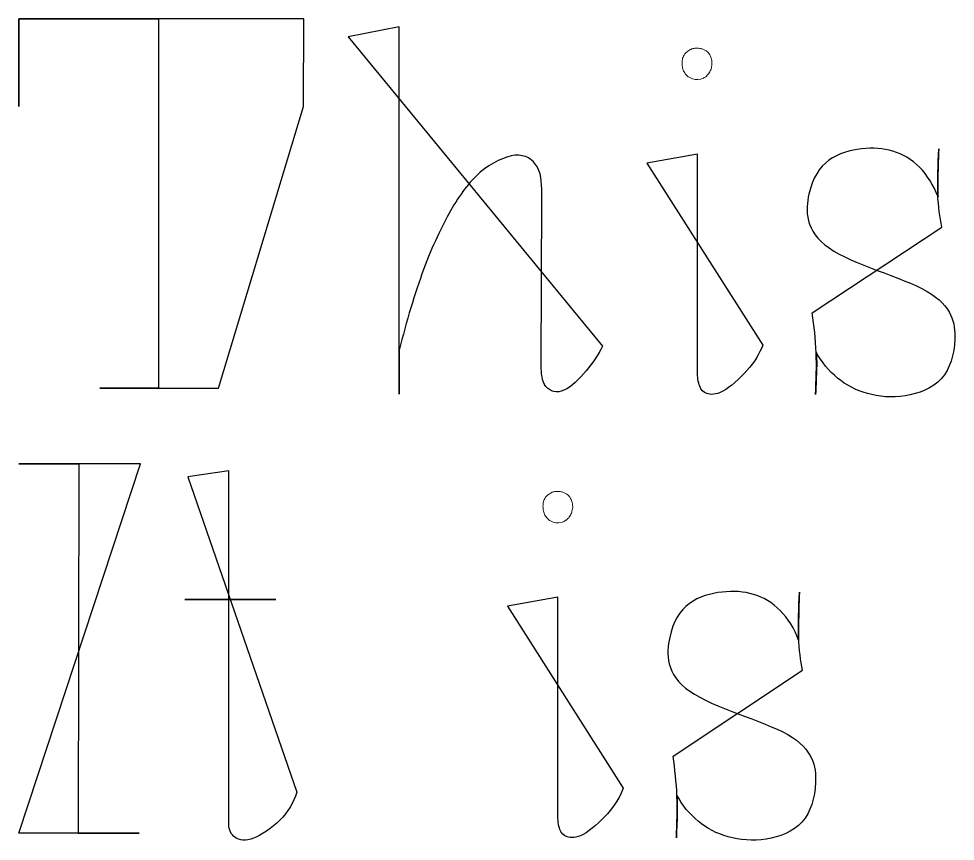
# Model space of a CAD drawing. Header units: centimetres. Extents: x -9.8 to 9.8, y -7.2 to 7.2.
# Drawn here: x -9.849 to -9.135, y 6.584 to 7.212 of the extents above; entities that cross this region are included whole.
import ezdxf

# ---------------------------------------------------------------- set-up
doc = ezdxf.new("R2010")
doc.units = ezdxf.units.CM
doc.header["$MEASUREMENT"] = 0
doc.layers.add('Layer 1', color=7, linetype='Continuous')

msp = doc.modelspace()

# ---------------------------------------------------------------- linework, layer by layer
at = {"layer": 'Layer 1', "color": 7}
for points, knots in [([(-9.69626, 6.93003), (-9.69626, 6.93003), (-9.78694, 6.93003), (-9.78694, 6.93003), (-9.78694, 6.93003), (-9.78694, 6.93003), (-9.74217, 6.93003), (-9.74217, 6.93003), (-9.74217, 6.93003), (-9.74217, 6.93003), (-9.74198, 7.21197), (-9.74198, 7.21197), (-9.74198, 7.21197), (-9.74198, 7.21197), (-9.84866, 7.21197), (-9.84866, 7.21197), (-9.84866, 7.21197), (-9.84866, 7.21197), (-9.84866, 7.14511), (-9.84866, 7.14511), (-9.84866, 7.14511), (-9.84866, 7.14511), (-9.84866, 7.21197), (-9.84866, 7.21197), (-9.84866, 7.21197), (-9.84866, 7.21197), (-9.63131, 7.21197), (-9.63131, 7.21197), (-9.63131, 7.21197), (-9.63131, 7.21197), (-9.63149, 7.14511), (-9.63149, 7.14511), (-9.63149, 7.14511), (-9.63149, 7.14511), (-9.69626, 6.93003), (-9.69626, 6.93003)], [0, 0, 0, 0, 0.1, 0.1, 0.1, 0.1, 0.2, 0.2, 0.2, 0.2, 0.3, 0.3, 0.3, 0.3, 0.4, 0.4, 0.4, 0.4, 0.5, 0.5, 0.5, 0.5, 0.6, 0.6, 0.6, 0.6, 0.7, 0.7, 0.7, 0.7, 0.8, 0.8, 0.8, 0.8, 1, 1, 1, 1]), ([(-9.59739, 7.19808), (-9.59739, 7.19808), (-9.55852, 7.20589), (-9.55852, 7.20589), (-9.55852, 7.20589), (-9.55852, 7.20589), (-9.55852, 6.92548), (-9.55852, 6.92548), (-9.55852, 6.92548), (-9.55852, 6.92548), (-9.55852, 6.959), (-9.55852, 6.959), (-9.55852, 6.959), (-9.5532, 6.98109), (-9.54651, 7.00282), (-9.54005, 7.02073), (-9.54005, 7.02073), (-9.5332, 7.03883), (-9.52632, 7.05312), (-9.51947, 7.0655), (-9.51947, 7.0655), (-9.51241, 7.0777), (-9.50537, 7.08741), (-9.4968, 7.09484), (-9.4968, 7.09484), (-9.48823, 7.10209), (-9.47812, 7.10685), (-9.47032, 7.1078), (-9.47032, 7.1078), (-9.46233, 7.10838), (-9.45659, 7.10476), (-9.45317, 7.09867), (-9.45317, 7.09867), (-9.44973, 7.09258), (-9.44992, 7.0838), (-9.44992, 7.076), (-9.44992, 7.076), (-9.44992, 7.076), (-9.45029, 6.94741), (-9.45029, 6.94741), (-9.45029, 6.94741), (-9.45029, 6.94169), (-9.44992, 6.9354), (-9.44685, 6.9314), (-9.44685, 6.9314), (-9.44362, 6.92759), (-9.43846, 6.92606), (-9.43296, 6.92854), (-9.43296, 6.92854), (-9.42743, 6.93082), (-9.42113, 6.9373), (-9.416, 6.94341), (-9.416, 6.94341), (-9.41105, 6.94931), (-9.40685, 6.95561), (-9.40362, 6.96209), (-9.40362, 6.96209), (-9.40362, 6.96209), (-9.59739, 7.19808), (-9.59739, 7.19808)], [0, 0, 0, 0, 0.0625, 0.0625, 0.0625, 0.0625, 0.125, 0.125, 0.125, 0.125, 0.1875, 0.1875, 0.1875, 0.1875, 0.25, 0.25, 0.25, 0.25, 0.3125, 0.3125, 0.3125, 0.3125, 0.375, 0.375, 0.375, 0.375, 0.4375, 0.4375, 0.4375, 0.4375, 0.5, 0.5, 0.5, 0.5, 0.5625, 0.5625, 0.5625, 0.5625, 0.625, 0.625, 0.625, 0.625, 0.6875, 0.6875, 0.6875, 0.6875, 0.75, 0.75, 0.75, 0.75, 0.8125, 0.8125, 0.8125, 0.8125, 0.875, 0.875, 0.875, 0.875, 1, 1, 1, 1]), ([(-9.59739, 7.19808), (-9.59739, 7.19808), (-9.59739, 7.19808), (-9.59739, 7.19808), (-9.59739, 7.19808), (-9.59739, 7.19808), (-9.59739, 7.19808), (-9.59739, 7.19808)], [0, 0, 0, 0, 0.333333, 0.333333, 0.333333, 0.333333, 1, 1, 1, 1]), ([(-9.24364, 6.98758), (-9.24232, 6.97747), (-9.24097, 6.96758), (-9.24078, 6.9571), (-9.24078, 6.9571), (-9.2402, 6.94699), (-9.24078, 6.93614), (-9.24115, 6.9253), (-9.24115, 6.9253), (-9.24078, 6.93273), (-9.24057, 6.93996), (-9.24038, 6.9453), (-9.24038, 6.9453), (-9.24019, 6.95083), (-9.24038, 6.95424), (-9.24075, 6.95768), (-9.24075, 6.95768), (-9.23657, 6.95006), (-9.23104, 6.94321), (-9.22437, 6.93786), (-9.22437, 6.93786), (-9.21789, 6.93233), (-9.21027, 6.92852), (-9.2017, 6.92606), (-9.2017, 6.92606), (-9.19294, 6.92378), (-9.18284, 6.92244), (-9.17294, 6.92434), (-9.17294, 6.92434), (-9.16246, 6.92587), (-9.15217, 6.92987), (-9.14532, 6.9373), (-9.14532, 6.9373), (-9.13865, 6.94492), (-9.1354, 6.95558), (-9.13503, 6.96759), (-9.13503, 6.96759), (-9.13466, 6.9796), (-9.13675, 6.99273), (-9.15617, 7.00397), (-9.15617, 7.00397), (-9.17583, 7.0152), (-9.21279, 7.02433), (-9.23086, 7.03711), (-9.23086, 7.03711), (-9.24933, 7.04986), (-9.24896, 7.06606), (-9.24629, 7.07807), (-9.24629, 7.07807), (-9.24343, 7.09045), (-9.2383, 7.09865), (-9.23105, 7.10397), (-9.23105, 7.10397), (-9.2238, 7.10929), (-9.21467, 7.11178), (-9.2061, 7.11273), (-9.2061, 7.11273), (-9.19753, 7.11368), (-9.18954, 7.11331), (-9.18229, 7.11082), (-9.18229, 7.11082), (-9.17467, 7.10891), (-9.16782, 7.10473), (-9.16192, 7.09862), (-9.16192, 7.09862), (-9.15602, 7.09272), (-9.15107, 7.0847), (-9.14782, 7.07613), (-9.14782, 7.07613), (-9.14801, 7.07957), (-9.14801, 7.0828), (-9.14801, 7.08888), (-9.14801, 7.08888), (-9.14782, 7.09497), (-9.14764, 7.10393), (-9.14724, 7.11269), (-9.14724, 7.11269), (-9.1478, 7.10049), (-9.14819, 7.0883), (-9.14801, 7.0784), (-9.14801, 7.0784), (-9.14764, 7.06829), (-9.14629, 7.06067), (-9.14497, 7.05305), (-9.14497, 7.05305), (-9.14497, 7.05305), (-9.24364, 6.98758), (-9.24364, 6.98758)], [0, 0, 0, 0, 0.043478, 0.043478, 0.043478, 0.043478, 0.086957, 0.086957, 0.086957, 0.086957, 0.130435, 0.130435, 0.130435, 0.130435, 0.173913, 0.173913, 0.173913, 0.173913, 0.217391, 0.217391, 0.217391, 0.217391, 0.26087, 0.26087, 0.26087, 0.26087, 0.304348, 0.304348, 0.304348, 0.304348, 0.347826, 0.347826, 0.347826, 0.347826, 0.391304, 0.391304, 0.391304, 0.391304, 0.434783, 0.434783, 0.434783, 0.434783, 0.478261, 0.478261, 0.478261, 0.478261, 0.521739, 0.521739, 0.521739, 0.521739, 0.565217, 0.565217, 0.565217, 0.565217, 0.608696, 0.608696, 0.608696, 0.608696, 0.652174, 0.652174, 0.652174, 0.652174, 0.695652, 0.695652, 0.695652, 0.695652, 0.73913, 0.73913, 0.73913, 0.73913, 0.782609, 0.782609, 0.782609, 0.782609, 0.826087, 0.826087, 0.826087, 0.826087, 0.869565, 0.869565, 0.869565, 0.869565, 0.913043, 0.913043, 0.913043, 0.913043, 1, 1, 1, 1]), ([(-9.36974, 7.10188), (-9.36974, 7.10188), (-9.33124, 7.10873), (-9.33124, 7.10873), (-9.33124, 7.10873), (-9.33124, 7.10873), (-9.33124, 6.94299), (-9.33124, 6.94299), (-9.33124, 6.94299), (-9.33124, 6.93881), (-9.33068, 6.9346), (-9.32952, 6.93156), (-9.32952, 6.93156), (-9.32836, 6.92852), (-9.32685, 6.92698), (-9.32399, 6.92603), (-9.32399, 6.92603), (-9.32132, 6.92508), (-9.31751, 6.92489), (-9.31179, 6.92775), (-9.31179, 6.92775), (-9.30645, 6.931), (-9.29883, 6.93728), (-9.29351, 6.94357), (-9.29351, 6.94357), (-9.28779, 6.95005), (-9.28398, 6.95632), (-9.28131, 6.96299), (-9.28131, 6.96299), (-9.28131, 6.96299), (-9.36974, 7.10188), (-9.36974, 7.10188)], [0, 0, 0, 0, 0.111111, 0.111111, 0.111111, 0.111111, 0.222222, 0.222222, 0.222222, 0.222222, 0.333333, 0.333333, 0.333333, 0.333333, 0.444444, 0.444444, 0.444444, 0.444444, 0.555556, 0.555556, 0.555556, 0.555556, 0.666667, 0.666667, 0.666667, 0.666667, 0.777778, 0.777778, 0.777778, 0.777778, 1, 1, 1, 1]), ([(-9.36974, 7.10188), (-9.36974, 7.10188), (-9.36974, 7.10188), (-9.36974, 7.10188), (-9.36974, 7.10188), (-9.36974, 7.10188), (-9.36974, 7.10188), (-9.36974, 7.10188)], [0, 0, 0, 0, 0.333333, 0.333333, 0.333333, 0.333333, 1, 1, 1, 1]), ([(-9.24364, 6.98758), (-9.24364, 6.98758), (-9.24364, 6.98758), (-9.24364, 6.98758), (-9.24364, 6.98758), (-9.24364, 6.98758), (-9.24364, 6.98758), (-9.24364, 6.98758)], [0, 0, 0, 0, 0.333333, 0.333333, 0.333333, 0.333333, 1, 1, 1, 1]), ([(-9.84866, 6.59076), (-9.84866, 6.59076), (-9.75685, 6.59076), (-9.75685, 6.59076), (-9.75685, 6.59076), (-9.75685, 6.59076), (-9.80332, 6.59076), (-9.80332, 6.59076), (-9.80332, 6.59076), (-9.80332, 6.59076), (-9.80294, 6.87251), (-9.80294, 6.87251), (-9.80294, 6.87251), (-9.80294, 6.87251), (-9.84848, 6.87251), (-9.84848, 6.87251), (-9.84848, 6.87251), (-9.84848, 6.87251), (-9.7559, 6.87251), (-9.7559, 6.87251), (-9.7559, 6.87251), (-9.7559, 6.87251), (-9.84866, 6.59076), (-9.84866, 6.59076)], [0, 0, 0, 0, 0.142857, 0.142857, 0.142857, 0.142857, 0.285714, 0.285714, 0.285714, 0.285714, 0.428571, 0.428571, 0.428571, 0.428571, 0.571429, 0.571429, 0.571429, 0.571429, 0.714286, 0.714286, 0.714286, 0.714286, 1, 1, 1, 1]), ([(-9.71971, 6.86241), (-9.71971, 6.86241), (-9.68846, 6.86699), (-9.68846, 6.86699), (-9.68846, 6.86699), (-9.68846, 6.86699), (-9.68846, 6.76888), (-9.68846, 6.76888), (-9.68846, 6.76888), (-9.68846, 6.76888), (-9.65264, 6.76888), (-9.65264, 6.76888), (-9.65264, 6.76888), (-9.65264, 6.76888), (-9.72198, 6.76888), (-9.72198, 6.76888), (-9.72198, 6.76888), (-9.72198, 6.76888), (-9.68846, 6.76888), (-9.68846, 6.76888), (-9.68846, 6.76888), (-9.68846, 6.76888), (-9.68846, 6.59724), (-9.68846, 6.59724), (-9.68846, 6.59724), (-9.68846, 6.59343), (-9.68693, 6.58962), (-9.6837, 6.58732), (-9.6837, 6.58732), (-9.68047, 6.58504), (-9.67571, 6.58446), (-9.6696, 6.58695), (-9.6696, 6.58695), (-9.66351, 6.58923), (-9.65587, 6.59438), (-9.6496, 6.60047), (-9.6496, 6.60047), (-9.64351, 6.60677), (-9.63931, 6.61399), (-9.63664, 6.6218), (-9.63664, 6.6218), (-9.63664, 6.6218), (-9.71971, 6.86241), (-9.71971, 6.86241)], [0, 0, 0, 0, 0.083333, 0.083333, 0.083333, 0.083333, 0.166667, 0.166667, 0.166667, 0.166667, 0.25, 0.25, 0.25, 0.25, 0.333333, 0.333333, 0.333333, 0.333333, 0.416667, 0.416667, 0.416667, 0.416667, 0.5, 0.5, 0.5, 0.5, 0.583333, 0.583333, 0.583333, 0.583333, 0.666667, 0.666667, 0.666667, 0.666667, 0.75, 0.75, 0.75, 0.75, 0.833333, 0.833333, 0.833333, 0.833333, 1, 1, 1, 1]), ([(-9.71971, 6.86241), (-9.71971, 6.86241), (-9.71971, 6.86241), (-9.71971, 6.86241), (-9.71971, 6.86241), (-9.71971, 6.86241), (-9.71971, 6.86241), (-9.71971, 6.86241)], [0, 0, 0, 0, 0.333333, 0.333333, 0.333333, 0.333333, 1, 1, 1, 1]), ([(-9.47605, 6.76374), (-9.47605, 6.76374), (-9.43755, 6.77059), (-9.43755, 6.77059), (-9.43755, 6.77059), (-9.43755, 6.77059), (-9.43774, 6.60485), (-9.43774, 6.60485), (-9.43774, 6.60485), (-9.43774, 6.60067), (-9.43716, 6.59646), (-9.43602, 6.59342), (-9.43602, 6.59342), (-9.43488, 6.59038), (-9.43316, 6.58884), (-9.43049, 6.58789), (-9.43049, 6.58789), (-9.42782, 6.58694), (-9.42401, 6.58675), (-9.41829, 6.58961), (-9.41829, 6.58961), (-9.41276, 6.59286), (-9.40533, 6.59914), (-9.39982, 6.60543), (-9.39982, 6.60543), (-9.39429, 6.61191), (-9.39029, 6.61818), (-9.38781, 6.62485), (-9.38781, 6.62485), (-9.38781, 6.62485), (-9.47605, 6.76374), (-9.47605, 6.76374)], [0, 0, 0, 0, 0.111111, 0.111111, 0.111111, 0.111111, 0.222222, 0.222222, 0.222222, 0.222222, 0.333333, 0.333333, 0.333333, 0.333333, 0.444444, 0.444444, 0.444444, 0.444444, 0.555556, 0.555556, 0.555556, 0.555556, 0.666667, 0.666667, 0.666667, 0.666667, 0.777778, 0.777778, 0.777778, 0.777778, 1, 1, 1, 1]), ([(-9.34974, 6.64944), (-9.34842, 6.63933), (-9.34725, 6.62944), (-9.34688, 6.61896), (-9.34688, 6.61896), (-9.3463, 6.60885), (-9.34688, 6.598), (-9.34725, 6.58716), (-9.34725, 6.58716), (-9.34706, 6.59459), (-9.34667, 6.60182), (-9.34667, 6.60716), (-9.34667, 6.60716), (-9.34648, 6.61269), (-9.34667, 6.6161), (-9.34686, 6.61954), (-9.34686, 6.61954), (-9.34286, 6.61192), (-9.33715, 6.60507), (-9.33067, 6.59972), (-9.33067, 6.59972), (-9.324, 6.59419), (-9.31657, 6.59038), (-9.30781, 6.58789), (-9.30781, 6.58789), (-9.29905, 6.58561), (-9.28913, 6.58445), (-9.27886, 6.58617), (-9.27886, 6.58617), (-9.26875, 6.5877), (-9.25828, 6.5917), (-9.25161, 6.59913), (-9.25161, 6.59913), (-9.24476, 6.60675), (-9.24169, 6.61741), (-9.24113, 6.62942), (-9.24113, 6.62942), (-9.24076, 6.64143), (-9.24285, 6.65456), (-9.26227, 6.6658), (-9.26227, 6.6658), (-9.2819, 6.67686), (-9.31884, 6.68617), (-9.33715, 6.69895), (-9.33715, 6.69895), (-9.35543, 6.7117), (-9.35525, 6.7279), (-9.35239, 6.73991), (-9.35239, 6.73991), (-9.34972, 6.75229), (-9.34458, 6.76049), (-9.33734, 6.76581), (-9.33734, 6.76581), (-9.3301, 6.77113), (-9.32096, 6.77362), (-9.31239, 6.77457), (-9.31239, 6.77457), (-9.30382, 6.77552), (-9.29583, 6.77515), (-9.28839, 6.77266), (-9.28839, 6.77266), (-9.28096, 6.77075), (-9.2741, 6.76657), (-9.2682, 6.76046), (-9.2682, 6.76046), (-9.2623, 6.75456), (-9.25714, 6.74654), (-9.2541, 6.73797), (-9.2541, 6.73797), (-9.2541, 6.74141), (-9.25429, 6.74464), (-9.2541, 6.75072), (-9.2541, 6.75072), (-9.2541, 6.75681), (-9.25373, 6.76577), (-9.25354, 6.77453), (-9.25354, 6.77453), (-9.25391, 6.76233), (-9.25449, 6.75016), (-9.2541, 6.74024), (-9.2541, 6.74024), (-9.25373, 6.73013), (-9.25257, 6.72251), (-9.25124, 6.71489), (-9.25124, 6.71489), (-9.25124, 6.71489), (-9.34974, 6.64944), (-9.34974, 6.64944)], [0, 0, 0, 0, 0.043478, 0.043478, 0.043478, 0.043478, 0.086957, 0.086957, 0.086957, 0.086957, 0.130435, 0.130435, 0.130435, 0.130435, 0.173913, 0.173913, 0.173913, 0.173913, 0.217391, 0.217391, 0.217391, 0.217391, 0.26087, 0.26087, 0.26087, 0.26087, 0.304348, 0.304348, 0.304348, 0.304348, 0.347826, 0.347826, 0.347826, 0.347826, 0.391304, 0.391304, 0.391304, 0.391304, 0.434783, 0.434783, 0.434783, 0.434783, 0.478261, 0.478261, 0.478261, 0.478261, 0.521739, 0.521739, 0.521739, 0.521739, 0.565217, 0.565217, 0.565217, 0.565217, 0.608696, 0.608696, 0.608696, 0.608696, 0.652174, 0.652174, 0.652174, 0.652174, 0.695652, 0.695652, 0.695652, 0.695652, 0.73913, 0.73913, 0.73913, 0.73913, 0.782609, 0.782609, 0.782609, 0.782609, 0.826087, 0.826087, 0.826087, 0.826087, 0.869565, 0.869565, 0.869565, 0.869565, 0.913043, 0.913043, 0.913043, 0.913043, 1, 1, 1, 1]), ([(-9.47605, 6.76374), (-9.47605, 6.76374), (-9.47605, 6.76374), (-9.47605, 6.76374), (-9.47605, 6.76374), (-9.47605, 6.76374), (-9.47605, 6.76374), (-9.47605, 6.76374)], [0, 0, 0, 0, 0.333333, 0.333333, 0.333333, 0.333333, 1, 1, 1, 1]), ([(-9.34974, 6.64944), (-9.34974, 6.64944), (-9.34974, 6.64944), (-9.34974, 6.64944), (-9.34974, 6.64944), (-9.34974, 6.64944), (-9.34974, 6.64944), (-9.34974, 6.64944)], [0, 0, 0, 0, 0.333333, 0.333333, 0.333333, 0.333333, 1, 1, 1, 1])]:
    msp.add_open_spline(points, degree=3, knots=knots, dxfattribs=at)
at = {"layer": 'Layer 1', "color": 9, "lineweight": 0}
for points, knots in [([(-9.69626, 6.93003), (-9.69626, 6.93003), (-9.78694, 6.93003), (-9.78694, 6.93003), (-9.78694, 6.93003), (-9.78694, 6.93003), (-9.74217, 6.93003), (-9.74217, 6.93003), (-9.74217, 6.93003), (-9.74217, 6.93003), (-9.74198, 7.21197), (-9.74198, 7.21197), (-9.74198, 7.21197), (-9.74198, 7.21197), (-9.84866, 7.21197), (-9.84866, 7.21197), (-9.84866, 7.21197), (-9.84866, 7.21197), (-9.84866, 7.14511), (-9.84866, 7.14511), (-9.84866, 7.14511), (-9.84866, 7.14511), (-9.84866, 7.21197), (-9.84866, 7.21197), (-9.84866, 7.21197), (-9.84866, 7.21197), (-9.63131, 7.21197), (-9.63131, 7.21197), (-9.63131, 7.21197), (-9.63131, 7.21197), (-9.63149, 7.14511), (-9.63149, 7.14511), (-9.63149, 7.14511), (-9.69626, 6.93003), (-9.69626, 6.93003)], [0, 0, 0, 0, 0.111111, 0.111111, 0.111111, 0.111111, 0.222222, 0.222222, 0.222222, 0.222222, 0.333333, 0.333333, 0.333333, 0.333333, 0.444444, 0.444444, 0.444444, 0.444444, 0.555556, 0.555556, 0.555556, 0.555556, 0.666667, 0.666667, 0.666667, 0.666667, 0.777778, 0.777778, 0.777778, 0.777778, 1, 1, 1, 1.224621, 1.224621, 1.224621, 1.224621]), ([(-9.59739, 7.19808), (-9.59739, 7.19808), (-9.55852, 7.20589), (-9.55852, 7.20589), (-9.55852, 7.20589), (-9.55852, 7.20589), (-9.55852, 6.92548), (-9.55852, 6.92548), (-9.55852, 6.92548), (-9.55852, 6.92548), (-9.55852, 6.959), (-9.55852, 6.959), (-9.55852, 6.959), (-9.5532, 6.98109), (-9.54651, 7.00282), (-9.54005, 7.02073), (-9.54005, 7.02073), (-9.5332, 7.03883), (-9.52632, 7.05312), (-9.51947, 7.0655), (-9.51947, 7.0655), (-9.51241, 7.0777), (-9.50537, 7.08741), (-9.4968, 7.09484), (-9.4968, 7.09484), (-9.48823, 7.10209), (-9.47812, 7.10685), (-9.47032, 7.1078), (-9.47032, 7.1078), (-9.46233, 7.10838), (-9.45659, 7.10476), (-9.45317, 7.09867), (-9.45317, 7.09867), (-9.44973, 7.09258), (-9.44992, 7.0838), (-9.44992, 7.076), (-9.44992, 7.076), (-9.44992, 7.076), (-9.45029, 6.94741), (-9.45029, 6.94741), (-9.45029, 6.94741), (-9.45029, 6.94169), (-9.44992, 6.9354), (-9.44685, 6.9314), (-9.44685, 6.9314), (-9.44362, 6.92759), (-9.43846, 6.92606), (-9.43296, 6.92854), (-9.43296, 6.92854), (-9.42743, 6.93082), (-9.42113, 6.9373), (-9.416, 6.94341), (-9.416, 6.94341), (-9.41105, 6.94931), (-9.40685, 6.95561), (-9.40362, 6.96209)], [0, 0, 0, 0, 0.066667, 0.066667, 0.066667, 0.066667, 0.133333, 0.133333, 0.133333, 0.133333, 0.2, 0.2, 0.2, 0.2, 0.266667, 0.266667, 0.266667, 0.266667, 0.333333, 0.333333, 0.333333, 0.333333, 0.4, 0.4, 0.4, 0.4, 0.466667, 0.466667, 0.466667, 0.466667, 0.533333, 0.533333, 0.533333, 0.533333, 0.6, 0.6, 0.6, 0.6, 0.666667, 0.666667, 0.666667, 0.666667, 0.733333, 0.733333, 0.733333, 0.733333, 0.8, 0.8, 0.8, 0.8, 0.866667, 0.866667, 0.866667, 0.866667, 1, 1, 1, 1]), ([(-9.59739, 7.19808), (-9.59739, 7.19808), (-9.59739, 7.19808), (-9.59739, 7.19808), (-9.59739, 7.19808), (-9.59739, 7.19808), (-9.59739, 7.19808), (-9.59739, 7.19808)], [0, 0, 0, 0, 0.333333, 0.333333, 0.333333, 0.333333, 1, 1, 1, 1]), ([(-9.24364, 6.98758), (-9.24232, 6.97747), (-9.24097, 6.96758), (-9.24078, 6.9571), (-9.24078, 6.9571), (-9.2402, 6.94699), (-9.24078, 6.93614), (-9.24115, 6.9253), (-9.24115, 6.9253), (-9.24078, 6.93273), (-9.24057, 6.93996), (-9.24038, 6.9453), (-9.24038, 6.9453), (-9.24019, 6.95083), (-9.24038, 6.95424), (-9.24075, 6.95768), (-9.24075, 6.95768), (-9.23657, 6.95006), (-9.23104, 6.94321), (-9.22437, 6.93786), (-9.22437, 6.93786), (-9.21789, 6.93233), (-9.21027, 6.92852), (-9.2017, 6.92606), (-9.2017, 6.92606), (-9.19294, 6.92378), (-9.18284, 6.92244), (-9.17294, 6.92434), (-9.17294, 6.92434), (-9.16246, 6.92587), (-9.15217, 6.92987), (-9.14532, 6.9373), (-9.14532, 6.9373), (-9.13865, 6.94492), (-9.1354, 6.95558), (-9.13503, 6.96759), (-9.13503, 6.96759), (-9.13466, 6.9796), (-9.13675, 6.99273), (-9.15617, 7.00397), (-9.15617, 7.00397), (-9.17583, 7.0152), (-9.21279, 7.02433), (-9.23086, 7.03711), (-9.23086, 7.03711), (-9.24933, 7.04986), (-9.24896, 7.06606), (-9.24629, 7.07807), (-9.24629, 7.07807), (-9.24343, 7.09045), (-9.2383, 7.09865), (-9.23105, 7.10397), (-9.23105, 7.10397), (-9.2238, 7.10929), (-9.21467, 7.11178), (-9.2061, 7.11273), (-9.2061, 7.11273), (-9.19753, 7.11368), (-9.18954, 7.11331), (-9.18229, 7.11082), (-9.18229, 7.11082), (-9.17467, 7.10891), (-9.16782, 7.10473), (-9.16192, 7.09862), (-9.16192, 7.09862), (-9.15602, 7.09272), (-9.15107, 7.0847), (-9.14782, 7.07613), (-9.14782, 7.07613), (-9.14801, 7.07957), (-9.14801, 7.0828), (-9.14801, 7.08888), (-9.14801, 7.08888), (-9.14782, 7.09497), (-9.14764, 7.10393), (-9.14724, 7.11269), (-9.14724, 7.11269), (-9.1478, 7.10049), (-9.14819, 7.0883), (-9.14801, 7.0784), (-9.14801, 7.0784), (-9.14764, 7.06829), (-9.14629, 7.06067), (-9.14497, 7.05305)], [0, 0, 0, 0, 0.045455, 0.045455, 0.045455, 0.045455, 0.090909, 0.090909, 0.090909, 0.090909, 0.136364, 0.136364, 0.136364, 0.136364, 0.181818, 0.181818, 0.181818, 0.181818, 0.227273, 0.227273, 0.227273, 0.227273, 0.272727, 0.272727, 0.272727, 0.272727, 0.318182, 0.318182, 0.318182, 0.318182, 0.363636, 0.363636, 0.363636, 0.363636, 0.409091, 0.409091, 0.409091, 0.409091, 0.454545, 0.454545, 0.454545, 0.454545, 0.5, 0.5, 0.5, 0.5, 0.545455, 0.545455, 0.545455, 0.545455, 0.590909, 0.590909, 0.590909, 0.590909, 0.636364, 0.636364, 0.636364, 0.636364, 0.681818, 0.681818, 0.681818, 0.681818, 0.727273, 0.727273, 0.727273, 0.727273, 0.772727, 0.772727, 0.772727, 0.772727, 0.818182, 0.818182, 0.818182, 0.818182, 0.863636, 0.863636, 0.863636, 0.863636, 0.909091, 0.909091, 0.909091, 0.909091, 1, 1, 1, 1]), ([(-9.36974, 7.10188), (-9.36974, 7.10188), (-9.33124, 7.10873), (-9.33124, 7.10873), (-9.33124, 7.10873), (-9.33124, 7.10873), (-9.33124, 6.94299), (-9.33124, 6.94299), (-9.33124, 6.94299), (-9.33124, 6.93881), (-9.33068, 6.9346), (-9.32952, 6.93156), (-9.32952, 6.93156), (-9.32836, 6.92852), (-9.32685, 6.92698), (-9.32399, 6.92603), (-9.32399, 6.92603), (-9.32132, 6.92508), (-9.31751, 6.92489), (-9.31179, 6.92775), (-9.31179, 6.92775), (-9.30645, 6.931), (-9.29883, 6.93728), (-9.29351, 6.94357), (-9.29351, 6.94357), (-9.28779, 6.95005), (-9.28398, 6.95632), (-9.28131, 6.96299)], [0, 0, 0, 0, 0.125, 0.125, 0.125, 0.125, 0.25, 0.25, 0.25, 0.25, 0.375, 0.375, 0.375, 0.375, 0.5, 0.5, 0.5, 0.5, 0.625, 0.625, 0.625, 0.625, 0.75, 0.75, 0.75, 0.75, 1, 1, 1, 1]), ([(-9.36974, 7.10188), (-9.36974, 7.10188), (-9.36974, 7.10188), (-9.36974, 7.10188), (-9.36974, 7.10188), (-9.36974, 7.10188), (-9.36974, 7.10188), (-9.36974, 7.10188)], [0, 0, 0, 0, 0.333333, 0.333333, 0.333333, 0.333333, 1, 1, 1, 1]), ([(-9.24364, 6.98758), (-9.24364, 6.98758), (-9.24364, 6.98758), (-9.24364, 6.98758), (-9.24364, 6.98758), (-9.24364, 6.98758), (-9.24364, 6.98758), (-9.24364, 6.98758)], [0, 0, 0, 0, 0.333333, 0.333333, 0.333333, 0.333333, 1, 1, 1, 1]), ([(-9.84866, 6.59076), (-9.84866, 6.59076), (-9.75685, 6.59076), (-9.75685, 6.59076), (-9.75685, 6.59076), (-9.75685, 6.59076), (-9.80332, 6.59076), (-9.80332, 6.59076), (-9.80332, 6.59076), (-9.80332, 6.59076), (-9.80294, 6.87251), (-9.80294, 6.87251), (-9.80294, 6.87251), (-9.80294, 6.87251), (-9.84848, 6.87251), (-9.84848, 6.87251), (-9.84848, 6.87251), (-9.84848, 6.87251), (-9.7559, 6.87251), (-9.7559, 6.87251), (-9.7559, 6.87251), (-9.84866, 6.59076), (-9.84866, 6.59076)], [0, 0, 0, 0, 0.166667, 0.166667, 0.166667, 0.166667, 0.333333, 0.333333, 0.333333, 0.333333, 0.5, 0.5, 0.5, 0.5, 0.666667, 0.666667, 0.666667, 0.666667, 1, 1, 1, 1.296627, 1.296627, 1.296627, 1.296627]), ([(-9.71971, 6.86241), (-9.71971, 6.86241), (-9.68846, 6.86699), (-9.68846, 6.86699), (-9.68846, 6.86699), (-9.68846, 6.86699), (-9.68846, 6.76888), (-9.68846, 6.76888), (-9.68846, 6.76888), (-9.68846, 6.76888), (-9.65264, 6.76888), (-9.65264, 6.76888), (-9.65264, 6.76888), (-9.65264, 6.76888), (-9.72198, 6.76888), (-9.72198, 6.76888), (-9.72198, 6.76888), (-9.72198, 6.76888), (-9.68846, 6.76888), (-9.68846, 6.76888), (-9.68846, 6.76888), (-9.68846, 6.76888), (-9.68846, 6.59724), (-9.68846, 6.59724), (-9.68846, 6.59724), (-9.68846, 6.59343), (-9.68693, 6.58962), (-9.6837, 6.58732), (-9.6837, 6.58732), (-9.68047, 6.58504), (-9.67571, 6.58446), (-9.6696, 6.58695), (-9.6696, 6.58695), (-9.66351, 6.58923), (-9.65587, 6.59438), (-9.6496, 6.60047), (-9.6496, 6.60047), (-9.64351, 6.60677), (-9.63931, 6.61399), (-9.63664, 6.6218)], [0, 0, 0, 0, 0.090909, 0.090909, 0.090909, 0.090909, 0.181818, 0.181818, 0.181818, 0.181818, 0.272727, 0.272727, 0.272727, 0.272727, 0.363636, 0.363636, 0.363636, 0.363636, 0.454545, 0.454545, 0.454545, 0.454545, 0.545455, 0.545455, 0.545455, 0.545455, 0.636364, 0.636364, 0.636364, 0.636364, 0.727273, 0.727273, 0.727273, 0.727273, 0.818182, 0.818182, 0.818182, 0.818182, 1, 1, 1, 1]), ([(-9.71971, 6.86241), (-9.71971, 6.86241), (-9.71971, 6.86241), (-9.71971, 6.86241), (-9.71971, 6.86241), (-9.71971, 6.86241), (-9.71971, 6.86241), (-9.71971, 6.86241)], [0, 0, 0, 0, 0.333333, 0.333333, 0.333333, 0.333333, 1, 1, 1, 1]), ([(-9.47605, 6.76374), (-9.47605, 6.76374), (-9.43755, 6.77059), (-9.43755, 6.77059), (-9.43755, 6.77059), (-9.43755, 6.77059), (-9.43774, 6.60485), (-9.43774, 6.60485), (-9.43774, 6.60485), (-9.43774, 6.60067), (-9.43716, 6.59646), (-9.43602, 6.59342), (-9.43602, 6.59342), (-9.43488, 6.59038), (-9.43316, 6.58884), (-9.43049, 6.58789), (-9.43049, 6.58789), (-9.42782, 6.58694), (-9.42401, 6.58675), (-9.41829, 6.58961), (-9.41829, 6.58961), (-9.41276, 6.59286), (-9.40533, 6.59914), (-9.39982, 6.60543), (-9.39982, 6.60543), (-9.39429, 6.61191), (-9.39029, 6.61818), (-9.38781, 6.62485)], [0, 0, 0, 0, 0.125, 0.125, 0.125, 0.125, 0.25, 0.25, 0.25, 0.25, 0.375, 0.375, 0.375, 0.375, 0.5, 0.5, 0.5, 0.5, 0.625, 0.625, 0.625, 0.625, 0.75, 0.75, 0.75, 0.75, 1, 1, 1, 1]), ([(-9.34974, 6.64944), (-9.34842, 6.63933), (-9.34725, 6.62944), (-9.34688, 6.61896), (-9.34688, 6.61896), (-9.3463, 6.60885), (-9.34688, 6.598), (-9.34725, 6.58716), (-9.34725, 6.58716), (-9.34706, 6.59459), (-9.34667, 6.60182), (-9.34667, 6.60716), (-9.34667, 6.60716), (-9.34648, 6.61269), (-9.34667, 6.6161), (-9.34686, 6.61954), (-9.34686, 6.61954), (-9.34286, 6.61192), (-9.33715, 6.60507), (-9.33067, 6.59972), (-9.33067, 6.59972), (-9.324, 6.59419), (-9.31657, 6.59038), (-9.30781, 6.58789), (-9.30781, 6.58789), (-9.29905, 6.58561), (-9.28913, 6.58445), (-9.27886, 6.58617), (-9.27886, 6.58617), (-9.26875, 6.5877), (-9.25828, 6.5917), (-9.25161, 6.59913), (-9.25161, 6.59913), (-9.24476, 6.60675), (-9.24169, 6.61741), (-9.24113, 6.62942), (-9.24113, 6.62942), (-9.24076, 6.64143), (-9.24285, 6.65456), (-9.26227, 6.6658), (-9.26227, 6.6658), (-9.2819, 6.67686), (-9.31884, 6.68617), (-9.33715, 6.69895), (-9.33715, 6.69895), (-9.35543, 6.7117), (-9.35525, 6.7279), (-9.35239, 6.73991), (-9.35239, 6.73991), (-9.34972, 6.75229), (-9.34458, 6.76049), (-9.33734, 6.76581), (-9.33734, 6.76581), (-9.3301, 6.77113), (-9.32096, 6.77362), (-9.31239, 6.77457), (-9.31239, 6.77457), (-9.30382, 6.77552), (-9.29583, 6.77515), (-9.28839, 6.77266), (-9.28839, 6.77266), (-9.28096, 6.77075), (-9.2741, 6.76657), (-9.2682, 6.76046), (-9.2682, 6.76046), (-9.2623, 6.75456), (-9.25714, 6.74654), (-9.2541, 6.73797), (-9.2541, 6.73797), (-9.2541, 6.74141), (-9.25429, 6.74464), (-9.2541, 6.75072), (-9.2541, 6.75072), (-9.2541, 6.75681), (-9.25373, 6.76577), (-9.25354, 6.77453), (-9.25354, 6.77453), (-9.25391, 6.76233), (-9.25449, 6.75016), (-9.2541, 6.74024), (-9.2541, 6.74024), (-9.25373, 6.73013), (-9.25257, 6.72251), (-9.25124, 6.71489)], [0, 0, 0, 0, 0.045455, 0.045455, 0.045455, 0.045455, 0.090909, 0.090909, 0.090909, 0.090909, 0.136364, 0.136364, 0.136364, 0.136364, 0.181818, 0.181818, 0.181818, 0.181818, 0.227273, 0.227273, 0.227273, 0.227273, 0.272727, 0.272727, 0.272727, 0.272727, 0.318182, 0.318182, 0.318182, 0.318182, 0.363636, 0.363636, 0.363636, 0.363636, 0.409091, 0.409091, 0.409091, 0.409091, 0.454545, 0.454545, 0.454545, 0.454545, 0.5, 0.5, 0.5, 0.5, 0.545455, 0.545455, 0.545455, 0.545455, 0.590909, 0.590909, 0.590909, 0.590909, 0.636364, 0.636364, 0.636364, 0.636364, 0.681818, 0.681818, 0.681818, 0.681818, 0.727273, 0.727273, 0.727273, 0.727273, 0.772727, 0.772727, 0.772727, 0.772727, 0.818182, 0.818182, 0.818182, 0.818182, 0.863636, 0.863636, 0.863636, 0.863636, 0.909091, 0.909091, 0.909091, 0.909091, 1, 1, 1, 1]), ([(-9.47605, 6.76374), (-9.47605, 6.76374), (-9.47605, 6.76374), (-9.47605, 6.76374), (-9.47605, 6.76374), (-9.47605, 6.76374), (-9.47605, 6.76374), (-9.47605, 6.76374)], [0, 0, 0, 0, 0.333333, 0.333333, 0.333333, 0.333333, 1, 1, 1, 1]), ([(-9.34974, 6.64944), (-9.34974, 6.64944), (-9.34974, 6.64944), (-9.34974, 6.64944), (-9.34974, 6.64944), (-9.34974, 6.64944), (-9.34974, 6.64944), (-9.34974, 6.64944)], [0, 0, 0, 0, 0.333333, 0.333333, 0.333333, 0.333333, 1, 1, 1, 1])]:
    msp.add_open_spline(points, degree=3, knots=knots, dxfattribs=at)
at = {"layer": 'Layer 1', "color": 7, "lineweight": 0}
for points in [[(-9.33566, 7.18893), (-9.33489, 7.18912), (-9.33394, 7.1893), (-9.33317, 7.18949), (-9.33317, 7.18949), (-9.33222, 7.18949), (-9.33145, 7.18949), (-9.3305, 7.18949), (-9.3305, 7.18949), (-9.32936, 7.1893), (-9.32859, 7.18912), (-9.32764, 7.18893), (-9.32764, 7.18893), (-9.32573, 7.18816), (-9.32346, 7.18684), (-9.3223, 7.18512), (-9.3223, 7.18512), (-9.32153, 7.18398), (-9.32116, 7.18303), (-9.32077, 7.18187), (-9.32077, 7.18187), (-9.3204, 7.18073), (-9.32021, 7.17938), (-9.32021, 7.17806), (-9.32021, 7.17806), (-9.32021, 7.17692), (-9.3204, 7.17557), (-9.32058, 7.17444), (-9.32058, 7.17444), (-9.32095, 7.1733), (-9.32135, 7.17216), (-9.3219, 7.1714), (-9.3219, 7.1714), (-9.32248, 7.17045), (-9.32304, 7.16949), (-9.32381, 7.16891), (-9.32381, 7.16891), (-9.32458, 7.16796), (-9.32516, 7.16738), (-9.32609, 7.167), (-9.32609, 7.167), (-9.32686, 7.16644), (-9.32781, 7.16605), (-9.32876, 7.16586), (-9.32876, 7.16586), (-9.33162, 7.16509), (-9.33448, 7.16549), (-9.33696, 7.167), (-9.33696, 7.167), (-9.33791, 7.16737), (-9.33868, 7.16795), (-9.33945, 7.16891), (-9.33945, 7.16891), (-9.34022, 7.16949), (-9.3408, 7.17044), (-9.34136, 7.1714), (-9.34136, 7.1714), (-9.34194, 7.17217), (-9.34231, 7.17331), (-9.3425, 7.17444), (-9.3425, 7.17444), (-9.34287, 7.17558), (-9.34287, 7.17693), (-9.34287, 7.17806), (-9.34287, 7.17806), (-9.34287, 7.17938), (-9.34268, 7.18073), (-9.3425, 7.18187), (-9.3425, 7.18187), (-9.34213, 7.18301), (-9.34155, 7.18396), (-9.34078, 7.18512), (-9.34078, 7.18512), (-9.3402, 7.18589), (-9.33943, 7.18665), (-9.3385, 7.18721), (-9.3385, 7.18721), (-9.33754, 7.18798), (-9.33641, 7.18835), (-9.33566, 7.18893)], [(-9.44195, 6.85079), (-9.441, 6.85098), (-9.44023, 6.85116), (-9.43928, 6.85135), (-9.43928, 6.85135), (-9.43851, 6.85135), (-9.43756, 6.85135), (-9.43661, 6.85135), (-9.43661, 6.85135), (-9.43566, 6.85116), (-9.4347, 6.85098), (-9.43394, 6.85079), (-9.43394, 6.85079), (-9.43185, 6.85002), (-9.42976, 6.8487), (-9.4286, 6.84698), (-9.4286, 6.84698), (-9.42783, 6.84563), (-9.42728, 6.84489), (-9.42688, 6.84375), (-9.42688, 6.84375), (-9.42669, 6.84261), (-9.4263, 6.84126), (-9.4263, 6.83994), (-9.4263, 6.83994), (-9.4263, 6.8388), (-9.42649, 6.83745), (-9.42688, 6.83632), (-9.42688, 6.83632), (-9.42707, 6.83518), (-9.42744, 6.83404), (-9.42802, 6.83328), (-9.42802, 6.83328), (-9.42858, 6.83233), (-9.42916, 6.83137), (-9.42993, 6.83079), (-9.42993, 6.83079), (-9.4307, 6.82984), (-9.43146, 6.82926), (-9.43221, 6.82888), (-9.43221, 6.82888), (-9.43316, 6.82832), (-9.43393, 6.82793), (-9.43507, 6.82774), (-9.43507, 6.82774), (-9.43774, 6.82697), (-9.4406, 6.82737), (-9.44327, 6.82888), (-9.44327, 6.82888), (-9.44422, 6.82925), (-9.4448, 6.82983), (-9.44555, 6.83079), (-9.44555, 6.83079), (-9.44632, 6.83137), (-9.44687, 6.83232), (-9.44746, 6.83328), (-9.44746, 6.83328), (-9.44802, 6.83405), (-9.44841, 6.83519), (-9.4486, 6.83632), (-9.4486, 6.83632), (-9.44897, 6.83746), (-9.44897, 6.83881), (-9.44897, 6.83994), (-9.44897, 6.83994), (-9.44897, 6.84126), (-9.44897, 6.84261), (-9.4486, 6.84375), (-9.4486, 6.84375), (-9.44823, 6.84489), (-9.44783, 6.84566), (-9.44707, 6.84698), (-9.44707, 6.84698), (-9.4463, 6.84775), (-9.44575, 6.84851), (-9.44479, 6.84907), (-9.44479, 6.84907), (-9.44385, 6.84965), (-9.44271, 6.85021), (-9.44195, 6.85079)]]:
    msp.add_open_spline(points, degree=3, knots=[0, 0, 0, 0, 0.047619, 0.047619, 0.047619, 0.047619, 0.095238, 0.095238, 0.095238, 0.095238, 0.142857, 0.142857, 0.142857, 0.142857, 0.190476, 0.190476, 0.190476, 0.190476, 0.238095, 0.238095, 0.238095, 0.238095, 0.285714, 0.285714, 0.285714, 0.285714, 0.333333, 0.333333, 0.333333, 0.333333, 0.380952, 0.380952, 0.380952, 0.380952, 0.428571, 0.428571, 0.428571, 0.428571, 0.47619, 0.47619, 0.47619, 0.47619, 0.52381, 0.52381, 0.52381, 0.52381, 0.571429, 0.571429, 0.571429, 0.571429, 0.619048, 0.619048, 0.619048, 0.619048, 0.666667, 0.666667, 0.666667, 0.666667, 0.714286, 0.714286, 0.714286, 0.714286, 0.761905, 0.761905, 0.761905, 0.761905, 0.809524, 0.809524, 0.809524, 0.809524, 0.857143, 0.857143, 0.857143, 0.857143, 0.904762, 0.904762, 0.904762, 0.904762, 1, 1, 1, 1], dxfattribs=at)

doc.saveas('drawing.dxf')
